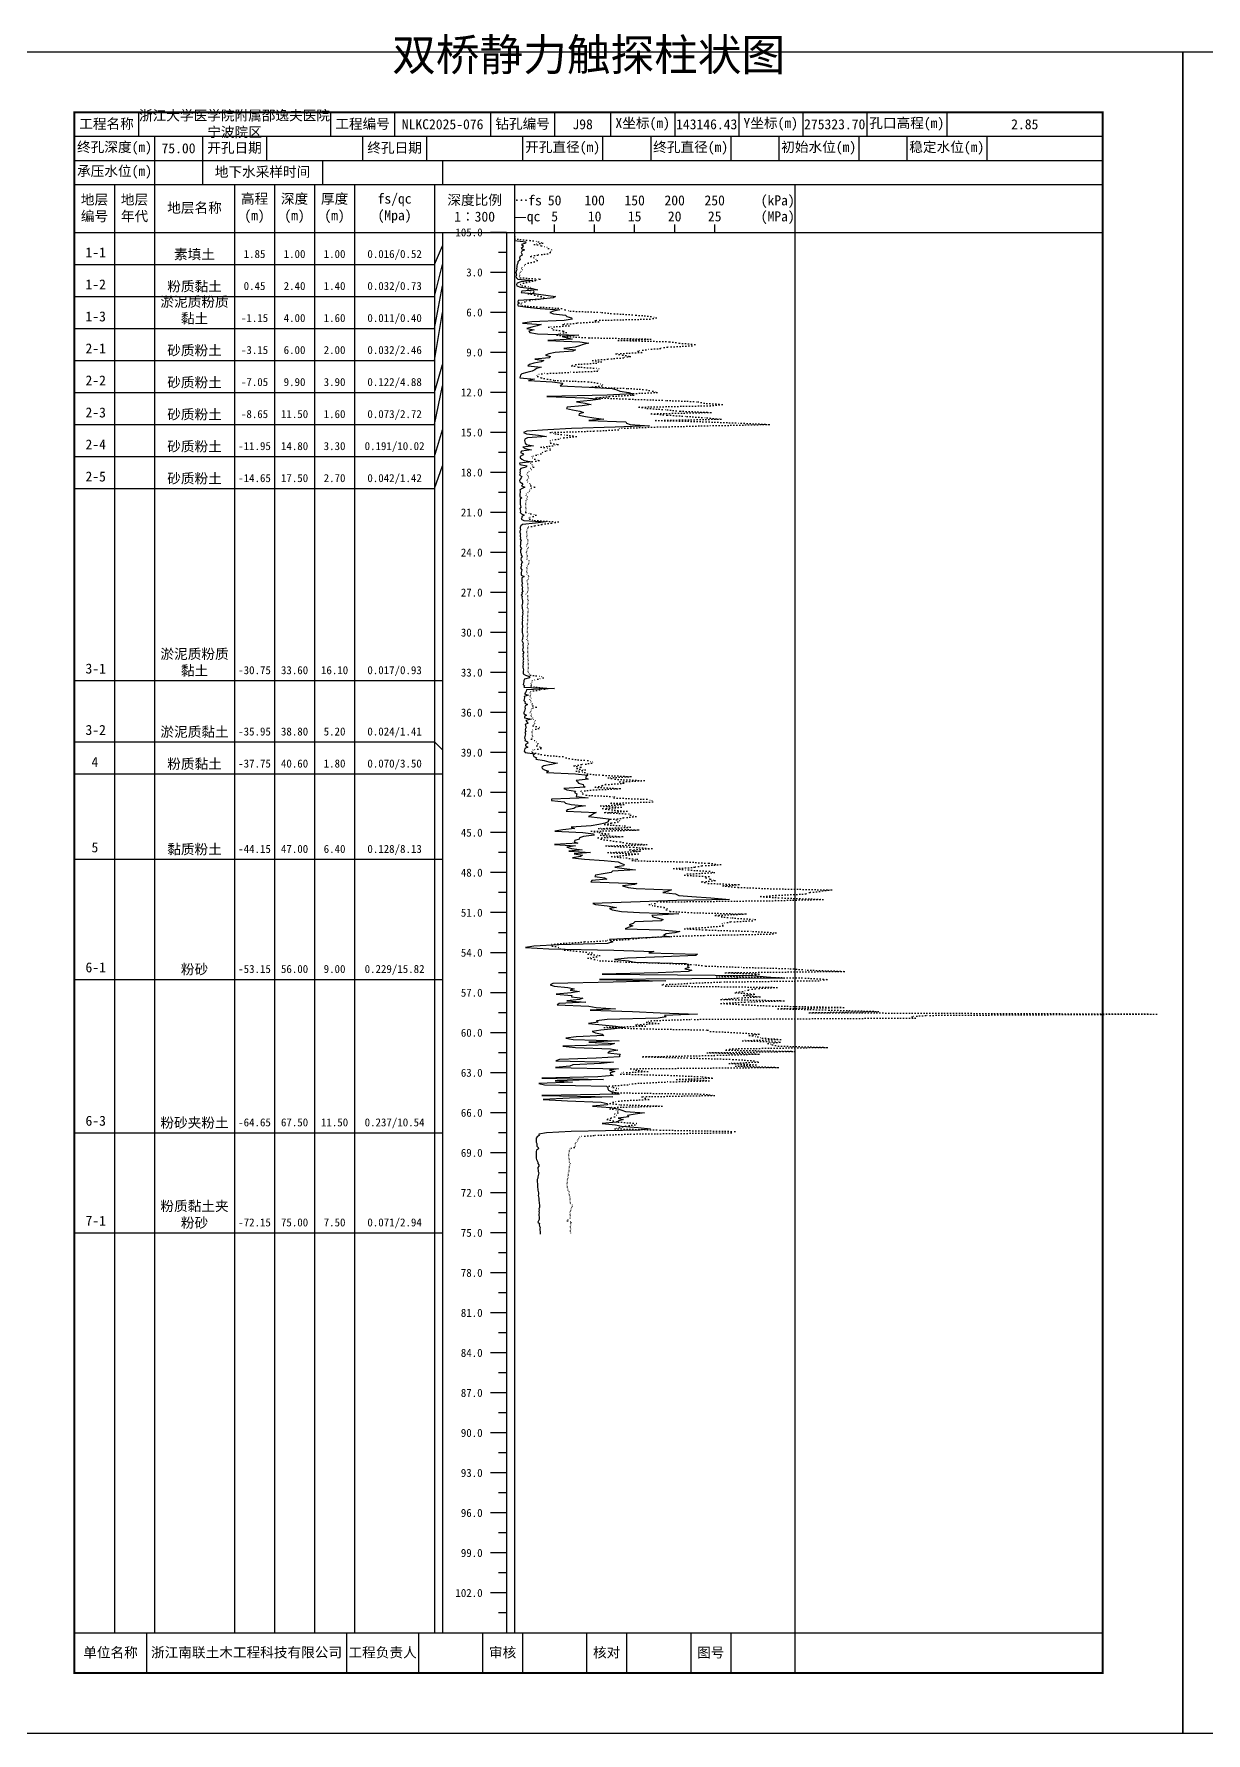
# Model space of a CAD drawing. Extents: x 297 to 65340, y 0 to 425.
# Drawn here: x 29115.9 to 29408.8, y 0 to 424.6 of the extents above; entities that cross this region are included whole.
import ezdxf
from ezdxf.enums import TextEntityAlignment as Align

# ---------------------------------------------------------------- set-up
doc = ezdxf.new("R2010")
doc.units = 0
doc.linetypes.add('DOT', pattern=[6.35, 0, -6.35])
doc.layers.add('FRAME', color=7, linetype='CONTINUOUS')
doc.layers.add('STRATUM', color=7, linetype='CONTINUOUS')
doc.styles.add('ST', font='')
doc.styles.get('ST').set_extended_font_data('SimSun')

msp = doc.modelspace()

# ---------------------------------------------------------------- linework, layer by layer
at = {"layer": 'FRAME', "color": 245, "linetype": 'Continuous'}
for points in [[(29106, 0), (29403, 0), (29403, 420), (29106, 420)], [(29403, 0), (29700, 0), (29700, 420), (29403, 420)]]:
    msp.add_lwpolyline(points, close=True, dxfattribs=at)
at = {"layer": 'FRAME', "linetype": 'Continuous', "const_width": 0.5}
msp.add_lwpolyline([(29126, 15), (29383, 15), (29383, 405), (29126, 405)], close=True, dxfattribs=at)
at = {"layer": 'FRAME', "color": 0, "linetype": 'Continuous'}
for points in [[(29142, 405), (29142, 399)], [(29190, 405), (29190, 399)], [(29206, 405), (29206, 399)], [(29230, 405), (29230, 399)], [(29246, 405), (29246, 399)], [(29260, 405), (29260, 399)], [(29276, 405), (29276, 399)], [(29292, 405), (29292, 399)], [(29308, 405), (29308, 399)], [(29324, 405), (29324, 399)], [(29344, 405), (29344, 399)], [(29383, 405), (29383, 399)], [(29126, 399), (29383, 399)], [(29146, 399), (29146, 393)], [(29158, 399), (29158, 393)], [(29174, 399), (29174, 393)], [(29198, 399), (29198, 393)], [(29214, 399), (29214, 393)], [(29238, 399), (29238, 393)], [(29258, 399), (29258, 393)], [(29270, 399), (29270, 393)], [(29290, 399), (29290, 393)], [(29302, 399), (29302, 393)], [(29322, 399), (29322, 393)], [(29334, 399), (29334, 393)], [(29354, 399), (29354, 393)], [(29383, 399), (29383, 393)], [(29126, 393), (29383, 393)], [(29146, 393), (29146, 387)], [(29158, 393), (29158, 387)], [(29188, 393), (29188, 387)], [(29218, 393), (29218, 387)], [(29126, 387), (29383, 387)], [(29136, 387), (29136, 25)], [(29146, 387), (29146, 25)], [(29166, 387), (29166, 25)], [(29176, 387), (29176, 25)], [(29186, 387), (29186, 25)], [(29196, 387), (29196, 25)], [(29216, 387), (29216, 25)], [(29236, 387), (29236, 25)], [(29306, 387), (29306, 25)], [(29126, 375), (29383, 375)], [(29218, 375), (29218, 25)], [(29234, 375), (29234, 25)], [(29246, 375), (29246, 377)], [(29256, 375), (29256, 377)], [(29266, 375), (29266, 377)], [(29276, 375), (29276, 377)], [(29286, 375), (29286, 377)], [(29126, 25), (29383, 25)], [(29144, 25), (29144, 15)], [(29194, 25), (29194, 15)], [(29212, 25), (29212, 15)], [(29228, 25), (29228, 15)], [(29238, 25), (29238, 15)], [(29254, 25), (29254, 15)], [(29264, 25), (29264, 15)], [(29280, 25), (29280, 15)], [(29290, 25), (29290, 15)], [(29306, 25), (29306, 15)]]:
    msp.add_lwpolyline(points, dxfattribs=at)
at = {"layer": 'STRATUM', "linetype": 'Continuous'}
for points in [[(29234, 375), (29230, 375)], [(29236, 374.33), (29236, 374), (29236, 373.67), (29236, 373.33), (29236, 373), (29238.78, 372.67), (29238.74, 372.33), (29237.7, 372), (29238.16, 371.67), (29238.06, 371.33), (29237.64, 371), (29238.46, 370.67), (29237.84, 370.33), (29237.66, 370), (29237.76, 369.67), (29237.88, 369.33), (29237.26, 369), (29237.24, 368.67), (29237.38, 368.33), (29237.1, 368), (29236.76, 367.67), (29236.76, 367.33), (29236.62, 367), (29236.54, 366.67), (29236.58, 366.33), (29236.48, 366), (29236.54, 365.67), (29236.36, 365.33), (29236.3, 365), (29236.38, 364.67), (29236.46, 364.33), (29236.32, 364), (29236.44, 363.67), (29236.8, 363.33), (29240.54, 363), (29237.54, 362.67), (29236.62, 362.33), (29236.5, 362), (29236.56, 361.67), (29237.5, 361.33), (29240.44, 361), (29241.76, 360.67), (29237.82, 360.33), (29237.6, 360), (29241.38, 359.67), (29243.8, 359.33), (29246.2, 359), (29245.66, 358.67), (29242.54, 358.33), (29236.88, 358), (29236.82, 357.67), (29237.2, 357.33), (29236.68, 357), (29236.88, 356.67), (29239.14, 356.33), (29242.36, 356), (29247.26, 355.67), (29245.68, 355.33), (29244.82, 355), (29245.72, 354.67), (29248.7, 354.33), (29249.08, 354), (29250.24, 353.67), (29250.36, 353.33), (29248.42, 353), (29240.32, 352.67), (29237.98, 352.33), (29242.64, 352), (29241.66, 351.67), (29240.34, 351.33), (29239.08, 351), (29240.9, 350.67), (29239.54, 350.33), (29239.76, 350), (29241.74, 349.67), (29252.02, 349.33), (29247.84, 349), (29249.18, 348.67), (29250.36, 348.33), (29244.26, 348), (29252.3, 347.67), (29254.52, 347.33), (29253.14, 347), (29252.2, 346.67), (29251.12, 346.33), (29248.26, 346), (29251.18, 345.67), (29250.54, 345.33), (29246.12, 345), (29244.52, 344.67), (29243.74, 344.33), (29244.98, 344), (29244.6, 343.67), (29241.06, 343.33), (29243.28, 343), (29242.62, 342.67), (29240.8, 342.33), (29239.7, 342), (29239.28, 341.67), (29242.64, 341.33), (29241.46, 341), (29241.08, 340.67), (29240.4, 340.33), (29239.02, 340), (29237.76, 339.67), (29237.5, 339.33), (29237.42, 339), (29237.28, 338.67), (29240.96, 338.33), (29239.5, 338), (29245.38, 337.67), (29247.94, 337.33), (29247.9, 337), (29247.4, 336.67), (29254.64, 336.33), (29260.34, 336), (29261.58, 335.67), (29262.28, 335.33), (29264.58, 335), (29265.42, 334.67), (29259.12, 334.33), (29244.08, 334), (29253.44, 333.67), (29257.44, 333.33), (29254.94, 333), (29251.48, 332.67), (29253.6, 332.33), (29255.14, 332), (29252.86, 331.67), (29249.16, 331.33), (29248.98, 331), (29250.44, 330.67), (29252.3, 330.33), (29253.2, 330), (29252.1, 329.67), (29252.04, 329.33), (29253.7, 329), (29255.82, 328.67), (29258.26, 328.33), (29254.56, 328), (29263.76, 327.67), (29263.96, 327.33), (29264.84, 327), (29269.72, 326.67), (29261.12, 326.33), (29250.2, 326), (29244.26, 325.67), (29239.06, 325.33), (29238.22, 325), (29238.98, 324.67), (29241.96, 324.33), (29243.98, 324), (29239.24, 323.67), (29238.58, 323.33), (29238.5, 323), (29238.56, 322.67), (29238.6, 322.33), (29238.86, 322), (29240.74, 321.67), (29238.02, 321.33), (29238.6, 321), (29240.24, 320.67), (29237.72, 320.33), (29237.46, 320), (29238.24, 319.67), (29237.94, 319.33), (29237.4, 319), (29237.4, 318.67), (29237.84, 318.33), (29238.36, 318), (29240.32, 317.67), (29237.24, 317.33), (29237.3, 317), (29239.08, 316.67), (29238.92, 316.33), (29237.52, 316), (29237.28, 315.67), (29237.38, 315.33), (29237.32, 315), (29237.42, 314.67), (29237.22, 314.33), (29237.82, 314), (29237.62, 313.67), (29237.38, 313.33), (29237.24, 313), (29237.3, 312.67), (29237.8, 312.33), (29238.04, 312), (29237.7, 311.67), (29238.52, 311.33), (29237.86, 311), (29237.26, 310.67), (29237.38, 310.33), (29237.38, 310), (29237.26, 309.67), (29237.26, 309.33), (29237.3, 309), (29237.82, 308.67), (29237.36, 308.33), (29237.36, 308), (29237.36, 307.67), (29237.36, 307.33), (29237.4, 307), (29237.46, 306.67), (29237.52, 306.33), (29237.32, 306), (29237.38, 305.67), (29237.5, 305.33), (29237.38, 305), (29237.7, 304.67), (29238.36, 304.33), (29237.76, 304), (29237.78, 303.67), (29237.62, 303.33), (29238.28, 303), (29243.84, 302.67), (29241.18, 302.33), (29237.94, 302), (29237.56, 301.67), (29237.36, 301.33), (29237.38, 301), (29237.44, 300.67), (29237.3, 300.33), (29237.34, 300), (29237.5, 299.67), (29237.42, 299.33), (29237.38, 299), (29237.48, 298.67), (29237.42, 298.33), (29237.64, 298), (29237.5, 297.67), (29237.5, 297.33), (29237.48, 297), (29237.4, 296.67), (29237.44, 296.33), (29237.74, 296), (29237.46, 295.67), (29237.48, 295.33), (29237.44, 295), (29237.62, 294.67), (29237.6, 294.33), (29237.86, 294), (29237.62, 293.67), (29237.56, 293.33), (29237.6, 293), (29238, 292.67), (29237.72, 292.33), (29237.6, 292), (29237.72, 291.67), (29237.52, 291.33), (29237.56, 291), (29237.76, 290.67), (29237.72, 290.33), (29237.66, 290), (29237.64, 289.67), (29237.66, 289.33), (29238.38, 289), (29237.84, 288.67), (29237.78, 288.33), (29237.76, 288), (29237.78, 287.67), (29237.96, 287.33), (29237.82, 287), (29237.8, 286.67), (29237.94, 286.33), (29237.92, 286), (29237.9, 285.67), (29238.04, 285.33), (29237.84, 285), (29237.86, 284.67), (29237.66, 284.33), (29237.9, 284), (29237.8, 283.67), (29237.92, 283.33), (29237.94, 283), (29237.96, 282.67), (29237.94, 282.33), (29237.88, 282), (29237.82, 281.67), (29237.9, 281.33), (29237.86, 281), (29237.98, 280.67), (29238.02, 280.33), (29237.98, 280), (29238.04, 279.67), (29237.98, 279.33), (29237.92, 279), (29237.94, 278.67), (29237.92, 278.33), (29237.98, 278), (29237.88, 277.67), (29237.92, 277.33), (29237.86, 277), (29237.98, 276.67), (29237.96, 276.33), (29237.88, 276), (29237.9, 275.67), (29237.88, 275.33), (29237.9, 275), (29238, 274.67), (29238.08, 274.33), (29238.04, 274), (29237.98, 273.67), (29238, 273.33), (29237.78, 273), (29237.98, 272.67), (29238.12, 272.33), (29238.02, 272), (29238.06, 271.67), (29238.12, 271.33), (29238.04, 271), (29237.98, 270.67), (29238.02, 270.33), (29238.26, 270), (29238.04, 269.67), (29238.14, 269.33), (29238.08, 269), (29238.12, 268.67), (29238.18, 268.33), (29238.08, 268), (29238.18, 267.67), (29238.06, 267.33), (29238.12, 267), (29238.02, 266.67), (29238.08, 266.33), (29238.12, 266), (29238.18, 265.67), (29238.16, 265.33), (29238.16, 265), (29238.14, 264.67), (29238.68, 264.33), (29239.68, 264), (29239.74, 263.67), (29238.44, 263.33), (29238.26, 263), (29238.26, 262.67), (29238.24, 262.33), (29238.16, 262), (29238.46, 261.67), (29238.28, 261.33), (29245.98, 261), (29238.98, 260.67), (29238.86, 260.33), (29238.68, 260), (29238.44, 259.67), (29239.36, 259.33), (29238.36, 259), (29238.5, 258.67), (29238.36, 258.33), (29238.32, 258), (29238.66, 257.67), (29238.58, 257.33), (29239.18, 257), (29238.6, 256.67), (29238.56, 256.33), (29238.62, 256), (29238.52, 255.67), (29238.44, 255.33), (29238.3, 255), (29238.28, 254.67), (29238.94, 254.33), (29238.5, 254), (29238.5, 253.67), (29240.2, 253.33), (29238.8, 253), (29239.06, 252.67), (29239.4, 252.33), (29238.6, 252), (29238.68, 251.67), (29238.88, 251.33), (29238.7, 251), (29238.64, 250.67), (29238.76, 250.33), (29238.58, 250), (29238.68, 249.67), (29238.62, 249.33), (29238.52, 249), (29238.48, 248.67), (29238.66, 248.33), (29238.54, 248), (29239.24, 247.67), (29239.28, 247.33), (29238.74, 247), (29238.7, 246.67), (29239.28, 246.33), (29238.58, 246), (29238.5, 245.67), (29238.38, 245.33), (29238.64, 245), (29241.04, 244.67), (29240.6, 244.33), (29240.78, 244), (29241.46, 243.67), (29241.3, 243.33), (29243.38, 243), (29244.56, 242.67), (29246.7, 242.33), (29245.18, 242), (29243.32, 241.67), (29242.82, 241.33), (29242.88, 241), (29243.5, 240.67), (29244.44, 240.33), (29243.96, 240), (29251.2, 239.67), (29254.28, 239.33), (29253.86, 239), (29253.7, 238.67), (29254.36, 238.33), (29251.38, 238), (29251.72, 237.67), (29251.96, 237.33), (29253.12, 237), (29253.18, 236.67), (29253.62, 236.33), (29248.28, 236), (29249.06, 235.67), (29251.18, 235.33), (29251, 235), (29251.52, 234.67), (29251.46, 234.33), (29251.36, 234), (29254.34, 233.67), (29245.2, 233.33), (29245.18, 233), (29248.38, 232.67), (29248.68, 232.33), (29250.16, 232), (29253.72, 231.67), (29251.3, 231.33), (29250.76, 231), (29249.14, 230.67), (29248.84, 230.33), (29256.36, 230), (29255.7, 229.67), (29255.2, 229.33), (29254.5, 229), (29257.38, 228.67), (29260.1, 228.33), (29259.36, 228), (29259.38, 227.67), (29258.64, 227.33), (29257.08, 227), (29255.1, 226.67), (29250.12, 226.33), (29250.98, 226), (29248.04, 225.67), (29246.02, 225.33), (29253.04, 225), (29255.68, 224.67), (29255.84, 224.33), (29253.2, 224), (29252.24, 223.67), (29252.14, 223.33), (29251.02, 223), (29250.86, 222.67), (29251.78, 222.33), (29245.96, 222), (29251.24, 221.67), (29249.08, 221.33), (29250.22, 221), (29252.86, 220.67), (29249.56, 220.33), (29254.96, 220), (29250.84, 219.67), (29252.96, 219.33), (29252.46, 219), (29250.46, 218.67), (29253.46, 218.33), (29258.38, 218), (29261.88, 217.67), (29262.56, 217.33), (29263.4, 217), (29263.18, 216.67), (29261.08, 216.33), (29263.36, 216), (29266.18, 215.67), (29260.42, 215.33), (29260.1, 215), (29258.12, 214.67), (29256.2, 214.33), (29256.08, 214), (29258.48, 213.67), (29259.06, 213.33), (29255.26, 213), (29255.06, 212.67), (29266.56, 212.33), (29265.96, 212), (29263, 211.67), (29264.4, 211.33), (29266.34, 211), (29275.18, 210.67), (29274.1, 210.33), (29273.04, 210), (29276.18, 209.67), (29277.06, 209.33), (29280.28, 209), (29285.06, 208.67), (29289.66, 208.33), (29276.52, 208), (29267.34, 207.67), (29255.56, 207.33), (29256.22, 207), (29259.16, 206.67), (29261.5, 206.33), (29259.68, 206), (29260.4, 205.67), (29262.7, 205.33), (29267.2, 205), (29277, 204.67), (29270.3, 204.33), (29270.54, 204), (29271.6, 203.67), (29273.1, 203.33), (29272.64, 203), (29266.04, 202.67), (29265.62, 202.33), (29264.66, 202), (29265.56, 201.67), (29264.34, 201.33), (29263.64, 201), (29272.6, 200.67), (29277.26, 200.33), (29276.06, 200), (29273.84, 199.67), (29273.24, 199.33), (29274.8, 199), (29268.7, 198.67), (29259.72, 198.33), (29259.92, 198), (29260.56, 197.67), (29259.22, 197.33), (29247.06, 197), (29240.82, 196.67), (29238.74, 196.33), (29244.56, 196), (29260.82, 195.67), (29270.78, 195.33), (29269.52, 195), (29281.74, 194.67), (29281.26, 194.33), (29273.2, 194), (29264.18, 193.67), (29260.94, 193.33), (29264.58, 193), (29265.88, 192.67), (29278.76, 192.33), (29279.64, 192), (29279.22, 191.67), (29279.66, 191.33), (29278.56, 191), (29280.3, 190.67), (29279.36, 190.33), (29271.9, 190), (29257.88, 189.67), (29295.52, 189.33), (29298.94, 189), (29303.36, 188.67), (29257.24, 188.33), (29273.82, 188), (29260.64, 187.67), (29245.52, 187.33), (29244.88, 187), (29245.88, 186.67), (29249.26, 186.33), (29250.84, 186), (29249.84, 185.67), (29252.24, 185.33), (29250.16, 185), (29246.42, 184.67), (29250.3, 184.33), (29250.2, 184), (29253.02, 183.67), (29252.24, 183.33), (29249.08, 183), (29253.8, 182.67), (29247.12, 182.33), (29246.6, 182), (29254.58, 181.67), (29256.38, 181.33), (29261.18, 181), (29254.84, 180.67), (29265.42, 180.33), (29272.36, 180), (29281.74, 179.67), (29273.48, 179.33), (29273.9, 179), (29271.9, 178.67), (29259.12, 178.33), (29256.46, 178), (29256.84, 177.67), (29254.5, 177.33), (29257.9, 177), (29261.32, 176.67), (29263.42, 176.33), (29260.92, 176), (29257.54, 175.67), (29255.42, 175.33), (29256.24, 175), (29257.9, 174.67), (29258.28, 174.33), (29251.36, 174), (29248.8, 173.67), (29250.66, 173.33), (29262.1, 173), (29254.56, 172.67), (29260.96, 172.33), (29259.88, 172), (29248.04, 171.67), (29251.18, 171.33), (29259.94, 171), (29261.78, 170.67), (29259.78, 170.33), (29259.28, 170), (29262.4, 169.67), (29262.18, 169.33), (29262.18, 169), (29256.36, 168.67), (29247.24, 168.33), (29246.32, 168), (29260.68, 167.67), (29257.6, 167.33), (29250.54, 167), (29249.76, 166.67), (29246.22, 166.33), (29261.94, 166), (29259.68, 165.67), (29261.02, 165.33), (29259.9, 165), (29259.98, 164.67), (29260.64, 164.33), (29256.82, 164), (29242.84, 163.67), (29258.2, 163.33), (29246.14, 163), (29250.46, 162.67), (29242.04, 162.33), (29243.5, 162), (29258.96, 161.67), (29259.28, 161.33), (29259.26, 161), (29259.46, 160.67), (29260.14, 160.33), (29261.56, 160), (29262.12, 159.67), (29242.8, 159.33), (29260.58, 159), (29249.72, 158.67), (29243.16, 158.33), (29249.2, 158), (29257.62, 157.67), (29259.16, 157.33), (29259.22, 157), (29255.5, 156.67), (29260, 156.33), (29261.82, 156), (29262.78, 155.67), (29263.68, 155.33), (29268.48, 155), (29266.12, 154.67), (29264.2, 154.33), (29264.58, 154), (29261.86, 153.67), (29263.12, 153.33), (29262.04, 153), (29261.42, 152.67), (29257.86, 152.33), (29261.24, 152), (29262.72, 151.67), (29266.88, 151.33), (29269.96, 151), (29267.3, 150.67), (29250.1, 150.33), (29243.94, 150), (29242.02, 149.67), (29242.16, 149.33), (29241.66, 149), (29241.42, 148.67), (29241.38, 148.33), (29241.42, 148), (29241.42, 147.67), (29241.54, 147.33), (29241.56, 147), (29241.58, 146.67), (29241.86, 146.33), (29241.98, 146), (29241.44, 145.67), (29241.38, 145.33), (29241.4, 145), (29241.38, 144.67), (29241.42, 144.33), (29241.4, 144), (29241.42, 143.67), (29241.46, 143.33), (29241.6, 143), (29241.76, 142.67), (29241.76, 142.33), (29242.08, 142), (29242.04, 141.67), (29241.84, 141.33), (29241.82, 141), (29241.88, 140.67), (29241.88, 140.33), (29242.04, 140), (29241.96, 139.67), (29241.9, 139.33), (29241.84, 139), (29241.78, 138.67), (29241.66, 138.33), (29241.66, 138), (29241.66, 137.67), (29241.68, 137.33), (29241.68, 137), (29241.68, 136.67), (29241.74, 136.33), (29241.8, 136), (29241.78, 135.67), (29241.9, 135.33), (29241.98, 135), (29241.96, 134.67), (29241.92, 134.33), (29241.98, 134), (29242.02, 133.67), (29242.06, 133.33), (29242.08, 133), (29242.1, 132.67), (29242.12, 132.33), (29242.18, 132), (29242.22, 131.67), (29242.22, 131.33), (29242.08, 131), (29242.1, 130.67), (29242.04, 130.33), (29242.1, 130), (29242.08, 129.67), (29242.04, 129.33), (29242.1, 129), (29242.1, 128.67), (29242.12, 128.33), (29241.98, 128), (29241.82, 127.67), (29242.22, 127.33), (29242.14, 127), (29242.18, 126.67), (29242.36, 126.33), (29242.28, 126), (29242.34, 125.67), (29242.4, 125.33), (29242.38, 125), (29242.38, 124.67)], [(29216, 367), (29218, 371.67)], [(29234, 370), (29232, 370)], [(29126, 367), (29136, 367)], [(29136, 367), (29146, 367)], [(29146, 367), (29166, 367)], [(29166, 367), (29176, 367)], [(29176, 367), (29186, 367)], [(29186, 367), (29196, 367)], [(29196, 367), (29216, 367)], [(29216, 359), (29218, 367)], [(29216, 351), (29218, 361.67)], [(29234, 365), (29230, 365)], [(29126, 359), (29136, 359)], [(29136, 359), (29146, 359)], [(29146, 359), (29166, 359)], [(29166, 359), (29176, 359)], [(29176, 359), (29186, 359)], [(29186, 359), (29196, 359)], [(29196, 359), (29216, 359)], [(29234, 360), (29232, 360)], [(29216, 343), (29218, 355)], [(29234, 355), (29230, 355)], [(29126, 351), (29136, 351)], [(29136, 351), (29146, 351)], [(29146, 351), (29166, 351)], [(29166, 351), (29176, 351)], [(29176, 351), (29186, 351)], [(29186, 351), (29196, 351)], [(29196, 351), (29216, 351)], [(29234, 350), (29232, 350)], [(29234, 345), (29230, 345)], [(29126, 343), (29136, 343)], [(29136, 343), (29146, 343)], [(29146, 343), (29166, 343)], [(29166, 343), (29176, 343)], [(29176, 343), (29186, 343)], [(29186, 343), (29196, 343)], [(29196, 343), (29216, 343)], [(29216, 335), (29218, 342)], [(29234, 340), (29232, 340)], [(29216, 327), (29218, 336.67)], [(29126, 335), (29136, 335)], [(29136, 335), (29146, 335)], [(29146, 335), (29166, 335)], [(29166, 335), (29176, 335)], [(29176, 335), (29186, 335)], [(29186, 335), (29196, 335)], [(29196, 335), (29216, 335)], [(29234, 335), (29230, 335)], [(29126, 327), (29136, 327)], [(29136, 327), (29146, 327)], [(29146, 327), (29166, 327)], [(29166, 327), (29176, 327)], [(29176, 327), (29186, 327)], [(29186, 327), (29196, 327)], [(29196, 327), (29216, 327)], [(29234, 330), (29232, 330)], [(29216, 319), (29218, 325.67)], [(29234, 325), (29230, 325)], [(29126, 319), (29136, 319)], [(29136, 319), (29146, 319)], [(29146, 319), (29166, 319)], [(29166, 319), (29176, 319)], [(29176, 319), (29186, 319)], [(29186, 319), (29196, 319)], [(29196, 319), (29216, 319)], [(29234, 320), (29232, 320)], [(29216, 311), (29218, 316.67)], [(29234, 315), (29230, 315)], [(29126, 311), (29136, 311)], [(29136, 311), (29146, 311)], [(29146, 311), (29166, 311)], [(29166, 311), (29176, 311)], [(29176, 311), (29186, 311)], [(29186, 311), (29196, 311)], [(29196, 311), (29216, 311)], [(29234, 310), (29232, 310)], [(29234, 305), (29230, 305)], [(29234, 300), (29232, 300)], [(29234, 295), (29230, 295)], [(29234, 290), (29232, 290)], [(29234, 285), (29230, 285)], [(29234, 280), (29232, 280)], [(29234, 275), (29230, 275)], [(29234, 270), (29232, 270)], [(29234, 265), (29230, 265)], [(29126, 263), (29136, 263)], [(29136, 263), (29146, 263)], [(29146, 263), (29166, 263)], [(29166, 263), (29176, 263)], [(29176, 263), (29186, 263)], [(29186, 263), (29196, 263)], [(29196, 263), (29216, 263)], [(29216, 263), (29218, 263)], [(29234, 260), (29232, 260)], [(29234, 255), (29230, 255)], [(29126, 247.67), (29136, 247.67)], [(29136, 247.67), (29146, 247.67)], [(29146, 247.67), (29166, 247.67)], [(29166, 247.67), (29176, 247.67)], [(29176, 247.67), (29186, 247.67)], [(29186, 247.67), (29196, 247.67)], [(29196, 247.67), (29216, 247.67)], [(29216, 247.67), (29218, 245.67)], [(29234, 250), (29232, 250)], [(29234, 245), (29230, 245)], [(29126, 239.67), (29136, 239.67)], [(29136, 239.67), (29146, 239.67)], [(29146, 239.67), (29166, 239.67)], [(29166, 239.67), (29176, 239.67)], [(29176, 239.67), (29186, 239.67)], [(29186, 239.67), (29196, 239.67)], [(29196, 239.67), (29216, 239.67)], [(29216, 239.67), (29218, 239.67)], [(29234, 240), (29232, 240)], [(29234, 235), (29230, 235)], [(29234, 230), (29232, 230)], [(29234, 225), (29230, 225)], [(29126, 218.33), (29136, 218.33)], [(29136, 218.33), (29146, 218.33)], [(29146, 218.33), (29166, 218.33)], [(29166, 218.33), (29176, 218.33)], [(29176, 218.33), (29186, 218.33)], [(29186, 218.33), (29196, 218.33)], [(29196, 218.33), (29216, 218.33)], [(29216, 218.33), (29218, 218.33)], [(29234, 220), (29232, 220)], [(29234, 215), (29230, 215)], [(29234, 210), (29232, 210)], [(29234, 205), (29230, 205)], [(29234, 200), (29232, 200)], [(29234, 195), (29230, 195)], [(29126, 188.33), (29136, 188.33)], [(29136, 188.33), (29146, 188.33)], [(29146, 188.33), (29166, 188.33)], [(29166, 188.33), (29176, 188.33)], [(29176, 188.33), (29186, 188.33)], [(29186, 188.33), (29196, 188.33)], [(29196, 188.33), (29216, 188.33)], [(29216, 188.33), (29218, 188.33)], [(29234, 190), (29232, 190)], [(29234, 185), (29230, 185)], [(29234, 180), (29232, 180)], [(29234, 175), (29230, 175)], [(29234, 170), (29232, 170)], [(29234, 165), (29230, 165)], [(29234, 160), (29232, 160)], [(29234, 155), (29230, 155)], [(29126, 150), (29136, 150)], [(29136, 150), (29146, 150)], [(29146, 150), (29166, 150)], [(29166, 150), (29176, 150)], [(29176, 150), (29186, 150)], [(29186, 150), (29196, 150)], [(29196, 150), (29216, 150)], [(29216, 150), (29218, 150)], [(29234, 150), (29232, 150)], [(29234, 145), (29230, 145)], [(29234, 140), (29232, 140)], [(29234, 135), (29230, 135)], [(29234, 130), (29232, 130)], [(29126, 125), (29136, 125)], [(29136, 125), (29146, 125)], [(29146, 125), (29166, 125)], [(29166, 125), (29176, 125)], [(29176, 125), (29186, 125)], [(29186, 125), (29196, 125)], [(29196, 125), (29216, 125)], [(29216, 125), (29218, 125)], [(29234, 125), (29230, 125)], [(29234, 120), (29232, 120)], [(29234, 115), (29230, 115)], [(29234, 110), (29232, 110)], [(29234, 105), (29230, 105)], [(29234, 100), (29232, 100)], [(29234, 95), (29230, 95)], [(29234, 90), (29232, 90)], [(29234, 85), (29230, 85)], [(29234, 80), (29232, 80)], [(29234, 75), (29230, 75)], [(29234, 70), (29232, 70)], [(29234, 65), (29230, 65)], [(29234, 60), (29232, 60)], [(29234, 55), (29230, 55)], [(29234, 50), (29232, 50)], [(29234, 45), (29230, 45)], [(29234, 40), (29232, 40)], [(29234, 35), (29230, 35)], [(29234, 30), (29232, 30)]]:
    msp.add_lwpolyline(points, dxfattribs=at)
at = {"layer": 'STRATUM', "linetype": 'DOT', "ltscale": 0.1}
msp.add_lwpolyline([(29236, 374.33), (29236.02, 374), (29236.02, 373.67), (29236.04, 373.33), (29239.9, 373), (29241.94, 372.67), (29243, 372.33), (29241, 372), (29242.72, 371.67), (29244.08, 371.33), (29244.5, 371), (29245.26, 370.67), (29245.04, 370.33), (29244.9, 370), (29244.22, 369.67), (29241.72, 369.33), (29240.04, 369), (29240.76, 368.67), (29241.28, 368.33), (29241.64, 368), (29240.86, 367.67), (29239.36, 367.33), (29238.66, 367), (29238.44, 366.67), (29237.82, 366.33), (29237.62, 366), (29238.08, 365.67), (29237.62, 365.33), (29237.38, 365), (29237.26, 364.67), (29237.2, 364.33), (29237.14, 364), (29237.46, 363.67), (29242.28, 363.33), (29241.16, 363), (29239.72, 362.67), (29238.2, 362.33), (29237.42, 362), (29237.92, 361.67), (29240, 361.33), (29240.18, 361), (29239.28, 360.67), (29240.8, 360.33), (29240.7, 360), (29239.44, 359.67), (29241.04, 359.33), (29242.6, 359), (29243.32, 358.67), (29241.94, 358.33), (29239.8, 358), (29238.58, 357.67), (29237.64, 357.33), (29237.58, 357), (29237.86, 356.67), (29242.52, 356.33), (29247.74, 356), (29248.64, 355.67), (29250, 355.33), (29257.88, 355), (29260.96, 354.67), (29266.38, 354.33), (29270.06, 354), (29271.34, 353.67), (29269.78, 353.33), (29256.2, 353), (29256.98, 352.67), (29251.44, 352.33), (29248.14, 352), (29249.52, 351.67), (29244.58, 351.33), (29245.36, 351), (29245.72, 350.67), (29248.24, 350.33), (29248.92, 350), (29247.1, 349.67), (29246.64, 349.33), (29248.48, 349), (29254.68, 348.67), (29269.98, 348.33), (29262, 348), (29274.8, 347.67), (29277.24, 347.33), (29281.06, 347), (29280.28, 346.67), (29274.1, 346.33), (29272.4, 346), (29268.76, 345.67), (29266.9, 345.33), (29267.68, 345), (29261.4, 344.67), (29263.04, 344.33), (29264.9, 344), (29263.1, 343.67), (29259.18, 343.33), (29255.54, 343), (29257.64, 342.67), (29256.42, 342.33), (29251.26, 342), (29250.26, 341.67), (29252.02, 341.33), (29257.14, 341), (29256.8, 340.67), (29256.66, 340.33), (29249.38, 340), (29242.84, 339.67), (29241.54, 339.33), (29241.8, 339), (29242.68, 338.67), (29244.22, 338.33), (29246.1, 338), (29254.5, 337.67), (29256.68, 337.33), (29258.04, 337), (29257.76, 336.67), (29255.1, 336.33), (29264.4, 336), (29268.94, 335.67), (29270.5, 335.33), (29271.58, 335), (29264.72, 334.67), (29265.74, 334.33), (29259.66, 334), (29256.42, 333.67), (29264.78, 333.33), (29274.1, 333), (29281.88, 332.67), (29283.34, 332.33), (29287.84, 332), (29284.86, 331.67), (29267.12, 331.33), (29269.22, 331), (29274.2, 330.67), (29277.42, 330.33), (29285.02, 330), (29270.22, 329.67), (29274.24, 329.33), (29279.1, 329), (29284.16, 328.67), (29287.5, 328.33), (29271.32, 328), (29283.86, 327.67), (29292.64, 327.33), (29299.62, 327), (29284.2, 326.67), (29270.18, 326.33), (29262.22, 326), (29261.84, 325.67), (29255.72, 325.33), (29244.98, 325), (29246.18, 324.67), (29249.1, 324.33), (29251.36, 324), (29248.26, 323.67), (29246.98, 323.33), (29244.92, 323), (29244.88, 322.67), (29245.04, 322.33), (29246.82, 322), (29245.48, 321.67), (29242.66, 321.33), (29244.76, 321), (29244.86, 320.67), (29243.74, 320.33), (29242.96, 320), (29242.58, 319.67), (29241.4, 319.33), (29240.28, 319), (29240.46, 318.67), (29241.08, 318.33), (29242.02, 318), (29240.48, 317.67), (29239.98, 317.33), (29240.32, 317), (29240.48, 316.67), (29240.7, 316.33), (29240, 316), (29240.24, 315.67), (29239.62, 315.33), (29239.24, 315), (29239.06, 314.67), (29239.18, 314.33), (29239.4, 314), (29239.52, 313.67), (29239.2, 313.33), (29239.02, 313), (29239.24, 312.67), (29239.68, 312.33), (29239.92, 312), (29240.08, 311.67), (29241, 311.33), (29240.1, 311), (29239.7, 310.67), (29239.72, 310.33), (29239.36, 310), (29238.96, 309.67), (29238.76, 309.33), (29239.2, 309), (29239.08, 308.67), (29239.14, 308.33), (29238.82, 308), (29238.82, 307.67), (29238.76, 307.33), (29238.68, 307), (29238.74, 306.67), (29238.7, 306.33), (29238.76, 306), (29238.84, 305.67), (29238.68, 305.33), (29238.84, 305), (29240.08, 304.67), (29241.34, 304.33), (29240.6, 304), (29239.52, 303.67), (29239.76, 303.33), (29241.08, 303), (29246.86, 302.67), (29245.12, 302.33), (29242.68, 302), (29240.96, 301.67), (29239.32, 301.33), (29239.24, 301), (29239.06, 300.67), (29239, 300.33), (29239, 300), (29239.04, 299.67), (29239.12, 299.33), (29239, 299), (29238.94, 298.67), (29239.18, 298.33), (29239.38, 298), (29239.24, 297.67), (29239.24, 297.33), (29239.08, 297), (29238.98, 296.67), (29239.48, 296.33), (29239.24, 296), (29239.04, 295.67), (29238.96, 295.33), (29238.9, 295), (29238.94, 294.67), (29239.14, 294.33), (29239.12, 294), (29239.08, 293.67), (29239.04, 293.33), (29239.52, 293), (29239.52, 292.67), (29239.5, 292.33), (29239.42, 292), (29239.24, 291.67), (29238.94, 291.33), (29239.02, 291), (29239.02, 290.67), (29239, 290.33), (29239.06, 290), (29239.08, 289.67), (29239.38, 289.33), (29239.48, 289), (29239.44, 288.67), (29239.34, 288.33), (29239.08, 288), (29239.14, 287.67), (29239.2, 287.33), (29239.2, 287), (29239.22, 286.67), (29239.28, 286.33), (29239.32, 286), (29239.42, 285.67), (29239.26, 285.33), (29239.24, 285), (29238.84, 284.67), (29239.2, 284.33), (29239.2, 284), (29239.22, 283.67), (29239.2, 283.33), (29239.4, 283), (29239.34, 282.67), (29239.3, 282.33), (29239.2, 282), (29239.2, 281.67), (29239.1, 281.33), (29239.28, 281), (29239.42, 280.67), (29239.32, 280.33), (29239.3, 280), (29239.24, 279.67), (29239.22, 279.33), (29239.22, 279), (29239.22, 278.67), (29239.2, 278.33), (29239.24, 278), (29239.22, 277.67), (29239.1, 277.33), (29239.16, 277), (29239.14, 276.67), (29239.18, 276.33), (29239.18, 276), (29239.14, 275.67), (29239.14, 275.33), (29239.14, 275), (29239.26, 274.67), (29239.26, 274.33), (29239.14, 274), (29239.18, 273.67), (29238.94, 273.33), (29239.24, 273), (29239.26, 272.67), (29239.4, 272.33), (29239.48, 272), (29239.26, 271.67), (29239.24, 271.33), (29239.22, 271), (29239.24, 270.67), (29239.24, 270.33), (29239.18, 270), (29239.28, 269.67), (29239.24, 269.33), (29239.24, 269), (29239.3, 268.67), (29239.32, 268.33), (29239.42, 268), (29239.3, 267.67), (29239.38, 267.33), (29239.36, 267), (29239.42, 266.67), (29239.42, 266.33), (29239.38, 266), (29239.28, 265.67), (29239.28, 265.33), (29239.38, 265), (29239.62, 264.67), (29239.96, 264.33), (29242.74, 264), (29243.12, 263.67), (29241.78, 263.33), (29240.4, 263), (29240.32, 262.67), (29240.06, 262.33), (29240.18, 262), (29240.1, 261.67), (29241.46, 261.33), (29244.2, 261), (29242.18, 260.67), (29240, 260.33), (29239.8, 260), (29239.96, 259.67), (29239.9, 259.33), (29239.8, 259), (29240.1, 258.67), (29239.68, 258.33), (29240, 258), (29240.08, 257.67), (29240.36, 257.33), (29240.32, 257), (29240.52, 256.67), (29241.38, 256.33), (29240.32, 256), (29240.14, 255.67), (29239.98, 255.33), (29239.84, 255), (29240.2, 254.67), (29240.04, 254.33), (29240.14, 254), (29240.48, 253.67), (29240.6, 253.33), (29241.24, 253), (29240.9, 252.67), (29241, 252.33), (29240.86, 252), (29240.66, 251.67), (29242.22, 251.33), (29242, 251), (29240.52, 250.67), (29240.3, 250.33), (29240.26, 250), (29240.38, 249.67), (29240.38, 249.33), (29240.46, 249), (29240.34, 248.67), (29240.24, 248.33), (29240.96, 248), (29241.4, 247.67), (29241.82, 247.33), (29241.8, 247), (29241.56, 246.67), (29242.56, 246.33), (29242.52, 246), (29240.66, 245.67), (29240.32, 245.33), (29240.46, 245), (29241.94, 244.67), (29243.56, 244.33), (29248.04, 244), (29248.88, 243.67), (29250.44, 243.33), (29254.26, 243), (29255.52, 242.67), (29255.22, 242.33), (29252.64, 242), (29250.84, 241.67), (29252.52, 241.33), (29251.6, 241), (29253.6, 240.67), (29251.44, 240.33), (29253.54, 240), (29254.22, 239.67), (29258.14, 239.33), (29265.08, 239), (29259.5, 238.67), (29261.12, 238.33), (29268.36, 238), (29262.26, 237.67), (29263.24, 237.33), (29258.7, 237), (29257.76, 236.67), (29256.18, 236.33), (29262.34, 236), (29255.7, 235.67), (29252.44, 235.33), (29252.84, 235), (29253.06, 234.67), (29253.94, 234.33), (29261.02, 234), (29260.9, 233.67), (29269.08, 233.33), (29270.26, 233), (29270.46, 232.67), (29260.12, 232.33), (29263.24, 232), (29257.54, 231.67), (29262.62, 231.33), (29258.06, 231), (29260.34, 230.67), (29264.04, 230.33), (29258.58, 230), (29264.68, 229.67), (29264.92, 229.33), (29266.28, 229), (29263.16, 228.67), (29260.78, 228.33), (29262.28, 228), (29261.78, 227.67), (29260.06, 227.33), (29258.54, 227), (29263.58, 226.67), (29264.9, 226.33), (29257.02, 226), (29266.98, 225.67), (29255.2, 225.33), (29257.18, 225), (29259.46, 224.67), (29257.54, 224.33), (29262.92, 224), (29256.9, 223.67), (29257.66, 223.33), (29260, 223), (29262.42, 222.67), (29264.02, 222.33), (29268.96, 222), (29258.9, 221.67), (29265.78, 221.33), (29270.3, 221), (29264.78, 220.67), (29267.28, 220.33), (29259.4, 220), (29266.84, 219.67), (29263.88, 219.33), (29260.3, 219), (29263.96, 218.67), (29266.6, 218.33), (29265.5, 218), (29279.12, 217.67), (29284.62, 217.33), (29287.46, 217), (29282.7, 216.67), (29280.9, 216.33), (29275.8, 216), (29279.46, 215.67), (29284.7, 215.33), (29285.84, 215), (29279.22, 214.67), (29278.54, 214.33), (29284.54, 214), (29283.88, 213.67), (29284.94, 213.33), (29286.04, 213), (29282.82, 212.67), (29284.46, 212.33), (29292, 212), (29288.08, 211.67), (29291.96, 211.33), (29299.32, 211), (29315.16, 210.67), (29312.18, 210.33), (29309.66, 210), (29308.72, 209.67), (29301.24, 209.33), (29297.56, 209), (29302.88, 208.67), (29313, 208.33), (29301.2, 208), (29271.62, 207.67), (29271.04, 207.33), (29269.7, 207), (29271.06, 206.67), (29273.4, 206.33), (29274.12, 206), (29273.96, 205.67), (29274.96, 205.33), (29280.2, 205), (29293.76, 204.67), (29286.22, 204.33), (29287.76, 204), (29290.42, 203.67), (29296.12, 203.33), (29295.36, 203), (29289.9, 202.67), (29287.9, 202.33), (29287.92, 202), (29288.02, 201.67), (29283.58, 201.33), (29278.52, 201), (29283.98, 200.67), (29295.6, 200.33), (29301.26, 200), (29300.5, 199.67), (29283.24, 199.33), (29272.64, 199), (29267.8, 198.67), (29264.46, 198.33), (29258.82, 198), (29253.4, 197.67), (29247.52, 197.33), (29245.2, 197), (29245.46, 196.67), (29247, 196.33), (29247.34, 196), (29248.54, 195.67), (29252.4, 195.33), (29255.3, 195), (29254.42, 194.67), (29257.24, 194.33), (29256.44, 194), (29254.4, 193.67), (29256, 193.33), (29257.34, 193), (29263.86, 192.67), (29274.88, 192.33), (29281.34, 192), (29283.88, 191.67), (29293.3, 191.33), (29304.94, 191), (29309.26, 190.67), (29318.36, 190.33), (29288.7, 190), (29297, 189.67), (29295.18, 189.33), (29286.5, 189), (29308.68, 188.67), (29314.02, 188.33), (29311.94, 188), (29287.32, 187.67), (29279.16, 187.33), (29272.98, 187), (29273.76, 186.67), (29301.54, 186.33), (29296.1, 186), (29294.36, 185.67), (29292.94, 185.33), (29291.2, 185), (29295.84, 184.67), (29293.3, 184.33), (29297.26, 184), (29291.7, 183.67), (29287.62, 183.33), (29303.26, 183), (29293.44, 182.67), (29287.66, 182.33), (29293.1, 182), (29300.56, 181.67), (29318.2, 181.33), (29301.9, 181), (29314.58, 180.67), (29326.82, 180.33), (29309.66, 180), (29396.44, 179.67), (29338.68, 179.33), (29335.34, 179), (29336.14, 178.67), (29279.74, 178.33), (29270.16, 178), (29269, 177.67), (29271.94, 177.33), (29266.4, 177), (29268.64, 176.67), (29258.48, 176.33), (29267.66, 176), (29284.3, 175.67), (29284.98, 175.33), (29291.64, 175), (29297.06, 174.67), (29294.74, 174.33), (29296.76, 174), (29297.96, 173.67), (29302.46, 173.33), (29293.04, 173), (29302.24, 172.67), (29299.34, 172.33), (29300.44, 172), (29301.98, 171.67), (29314.12, 171.33), (29290.5, 171), (29288.88, 170.67), (29306.06, 170.33), (29284.24, 170), (29297, 169.67), (29285.9, 169.33), (29268.08, 169), (29280.12, 168.67), (29290.64, 168.33), (29295.82, 168), (29296.84, 167.67), (29289.72, 167.33), (29296.26, 167), (29291.28, 166.67), (29301.9, 166.33), (29265.02, 166), (29266.34, 165.67), (29269.18, 165.33), (29262.88, 165), (29262.54, 164.67), (29275.1, 164.33), (29282.96, 164), (29285.38, 163.67), (29276.56, 163.33), (29284.54, 163), (29273.54, 162.67), (29266.18, 162.33), (29264.18, 162), (29259.62, 161.67), (29260.7, 161.33), (29261.94, 161), (29261.32, 160.67), (29260.02, 160.33), (29260.42, 160), (29283.28, 159.67), (29285.84, 159.33), (29267.84, 159), (29268.6, 158.67), (29269.44, 158.33), (29262.78, 158), (29260.64, 157.67), (29259.88, 157.33), (29262.64, 157), (29272.8, 156.67), (29260.16, 156.33), (29259.84, 156), (29261.78, 155.67), (29261.7, 155.33), (29261.82, 155), (29260.92, 154.67), (29261.46, 154.33), (29260.94, 154), (29260.02, 153.67), (29259.18, 153.33), (29260.64, 153), (29261.98, 152.67), (29266.54, 152.33), (29266.04, 152), (29263.7, 151.67), (29262.18, 151.33), (29261.16, 151), (29272.48, 150.67), (29291, 150.33), (29290.12, 150), (29265, 149.67), (29255.74, 149.33), (29252.26, 149), (29252.02, 148.67), (29251.84, 148.33), (29251.74, 148), (29251.3, 147.67), (29251.14, 147.33), (29251.12, 147), (29251.08, 146.67), (29250.88, 146.33), (29249.8, 146), (29249.66, 145.67), (29249.6, 145.33), (29249.58, 145), (29249.52, 144.67), (29249.46, 144.33), (29249.46, 144), (29249.52, 143.67), (29249.66, 143.33), (29249.66, 143), (29249.64, 142.67), (29249.94, 142.33), (29249.76, 142), (29249.66, 141.67), (29249.66, 141.33), (29249.56, 141), (29249.52, 140.67), (29249.6, 140.33), (29249.42, 140), (29249.42, 139.67), (29249.4, 139.33), (29249.34, 139), (29249.18, 138.67), (29249.18, 138.33), (29249.14, 138), (29249.1, 137.67), (29249.08, 137.33), (29249.08, 137), (29249.1, 136.67), (29249.14, 136.33), (29249.18, 136), (29249.32, 135.67), (29249.56, 135.33), (29249.58, 135), (29249.62, 134.67), (29249.66, 134.33), (29249.78, 134), (29249.84, 133.67), (29249.76, 133.33), (29249.76, 133), (29249.84, 132.67), (29249.9, 132.33), (29250.36, 132), (29250.38, 131.67), (29250.28, 131.33), (29250.08, 131), (29249.94, 130.67), (29249.9, 130.33), (29249.84, 130), (29249.78, 129.67), (29249.92, 129.33), (29249.84, 129), (29249.9, 128.67), (29249.38, 128.33), (29249.22, 128), (29250.14, 127.67), (29249.98, 127.33), (29249.94, 127), (29249.9, 126.67), (29249.9, 126.33), (29250, 126), (29249.92, 125.67), (29249.9, 125.33), (29249.96, 125), (29249.96, 124.67)], dxfattribs=at)

# ---------------------------------------------------------------- texts
at = {"layer": 'FRAME', "style": 'ST'}
msp.add_text('双桥静力触探柱状图', height=8, dxfattribs=at).set_placement((29254.5, 413), align=Align.BOTTOM_CENTER)
for s, p in [('…fs', (29236, 383)), ('—qc', (29236, 379))]:
    msp.add_text(s, height=2.5, dxfattribs=at).set_placement(p, align=Align.MIDDLE_LEFT)
for s, p in [('50', (29246, 383)), ('100', (29256, 383)), ('150', (29266, 383)), ('200', (29276, 383)), ('250', (29286, 383)), ('5', (29246, 379)), ('10', (29256, 379)), ('15', (29266, 379)), ('20', (29276, 379)), ('25', (29286, 379))]:
    msp.add_text(s, height=2.5, dxfattribs=at).set_placement(p, align=Align.MIDDLE_CENTER)
for s, p in [('(kPa)', (29306, 383)), ('(MPa)', (29306, 379))]:
    msp.add_text(s, height=2.5, dxfattribs=at).set_placement(p, align=Align.MIDDLE_RIGHT)
at = {"layer": 'FRAME', "char_height": 2.5, "attachment_point": 5, "style": 'ST'}
for s, insert, width in [('工程名称', (29134, 402), 16), ('浙江大学医学院附属邵逸夫医院宁波院区', (29166, 402), 48), ('工程编号', (29198, 402), 16), ('钻孔编号', (29238, 402), 16), ('X坐标(m)', (29268, 402), 16), ('Y坐标(m)', (29300, 402), 16), ('孔口高程(m)', (29334, 402), 20), ('NLKC2025-076', (29218, 402), 24), ('J98', (29253, 402), 14), ('143146.43', (29284, 402), 16), ('275323.70', (29316, 402), 16), ('2.85', (29363.5, 402), 39), ('终孔深度(m)', (29136, 396), 20), ('75.00', (29152, 396), 12), ('开孔日期', (29166, 396), 16), ('终孔日期', (29206, 396), 16), ('开孔直径(m)', (29248, 396), 20), ('终孔直径(m)', (29280, 396), 20), ('初始水位(m)', (29312, 396), 20), ('稳定水位(m)', (29344, 396), 20), ('承压水位(m)', (29136, 390), 20), ('地下水采样时间', (29173, 390), 30), ('地层编号', (29131, 381), 10), ('地层年代', (29141, 381), 10), ('地层名称', (29156, 381), 20), ('高程\\P(m)', (29171, 381), 10), ('深度\\P(m)', (29181, 381), 10), ('厚度\\P(m)', (29191, 381), 10), ('fs/qc\\P(Mpa)', (29206, 381), 20), ('深度比例\\P1∶300', (29226, 381), 20), ('单位名称', (29135, 20), 18), ('浙江南联土木工程科技有限公司', (29169, 20), 50), ('工程负责人', (29203, 20), 18), ('审核', (29233, 20), 10), ('核对', (29259, 20), 10), ('图号', (29285, 20), 10)]:
    msp.add_mtext(s, dxfattribs=dict(at, insert=insert, width=width))
at = {"layer": 'STRATUM', "style": 'ST'}
for s, p in [('105.0', (29228, 375)), ('3.0', (29228, 365)), ('6.0', (29228, 355)), ('9.0', (29228, 345)), ('12.0', (29228, 335)), ('15.0', (29228, 325)), ('18.0', (29228, 315)), ('21.0', (29228, 305)), ('24.0', (29228, 295)), ('27.0', (29228, 285)), ('30.0', (29228, 275)), ('33.0', (29228, 265)), ('36.0', (29228, 255)), ('39.0', (29228, 245)), ('42.0', (29228, 235)), ('45.0', (29228, 225)), ('48.0', (29228, 215)), ('51.0', (29228, 205)), ('54.0', (29228, 195)), ('57.0', (29228, 185)), ('60.0', (29228, 175)), ('63.0', (29228, 165)), ('66.0', (29228, 155)), ('69.0', (29228, 145)), ('72.0', (29228, 135)), ('75.0', (29228, 125)), ('78.0', (29228, 115)), ('81.0', (29228, 105)), ('84.0', (29228, 95)), ('87.0', (29228, 85)), ('90.0', (29228, 75)), ('93.0', (29228, 65)), ('96.0', (29228, 55)), ('99.0', (29228, 45)), ('102.0', (29228, 35))]:
    msp.add_text(s, height=2, dxfattribs=at).set_placement(p, align=Align.MIDDLE_RIGHT)
for s, p in [('1-1', (29128.75, 370)), ('1-2', (29128.75, 362)), ('1-3', (29128.75, 354)), ('2-1', (29128.75, 346)), ('2-2', (29128.75, 338)), ('2-3', (29128.75, 330)), ('2-4', (29128.75, 322)), ('2-5', (29128.75, 314)), ('3-1', (29128.75, 266)), ('3-2', (29128.75, 250.67)), ('4', (29130.25, 242.67)), ('5', (29130.25, 221.33)), ('6-1', (29128.75, 191.33)), ('6-3', (29128.75, 153)), ('7-1', (29128.75, 128))]:
    msp.add_text(s, height=2.5, dxfattribs=at).set_placement(p, align=Align.MIDDLE_LEFT)
for s, p in [('1.85', (29171, 368)), ('1.00', (29181, 368)), ('1.00', (29191, 368)), ('0.016/0.52', (29206, 368)), ('0.45', (29171, 360)), ('2.40', (29181, 360)), ('1.40', (29191, 360)), ('0.032/0.73', (29206, 360)), ('-1.15', (29171, 352)), ('4.00', (29181, 352)), ('1.60', (29191, 352)), ('0.011/0.40', (29206, 352)), ('-3.15', (29171, 344)), ('6.00', (29181, 344)), ('2.00', (29191, 344)), ('0.032/2.46', (29206, 344)), ('-7.05', (29171, 336)), ('9.90', (29181, 336)), ('3.90', (29191, 336)), ('0.122/4.88', (29206, 336)), ('-8.65', (29171, 328)), ('11.50', (29181, 328)), ('1.60', (29191, 328)), ('0.073/2.72', (29206, 328)), ('0.191/10.02', (29206, 320)), ('-11.95', (29171, 320)), ('14.80', (29181, 320)), ('3.30', (29191, 320)), ('-14.65', (29171, 312)), ('17.50', (29181, 312)), ('2.70', (29191, 312)), ('0.042/1.42', (29206, 312)), ('-30.75', (29171, 264)), ('33.60', (29181, 264)), ('16.10', (29191, 264)), ('0.017/0.93', (29206, 264)), ('-35.95', (29171, 248.67)), ('38.80', (29181, 248.67)), ('5.20', (29191, 248.67)), ('0.024/1.41', (29206, 248.67)), ('-37.75', (29171, 240.67)), ('40.60', (29181, 240.67)), ('1.80', (29191, 240.67)), ('0.070/3.50', (29206, 240.67)), ('-44.15', (29171, 219.33)), ('47.00', (29181, 219.33)), ('6.40', (29191, 219.33)), ('0.128/8.13', (29206, 219.33)), ('-53.15', (29171, 189.33)), ('56.00', (29181, 189.33)), ('9.00', (29191, 189.33)), ('0.229/15.82', (29206, 189.33)), ('-64.65', (29171, 151)), ('67.50', (29181, 151)), ('11.50', (29191, 151)), ('0.237/10.54', (29206, 151)), ('-72.15', (29171, 126)), ('75.00', (29181, 126)), ('7.50', (29191, 126)), ('0.071/2.94', (29206, 126))]:
    msp.add_text(s, height=2, dxfattribs=at).set_placement(p, align=Align.BOTTOM_CENTER)
at = {"layer": 'STRATUM', "char_height": 2.5, "width": 20, "attachment_point": 8, "style": 'ST'}
for s, insert in [('素填土', (29156, 368)), ('粉质黏土', (29156, 360)), ('淤泥质粉质黏土', (29156, 352)), ('砂质粉土', (29156, 344)), ('砂质粉土', (29156, 336)), ('砂质粉土', (29156, 328)), ('砂质粉土', (29156, 320)), ('砂质粉土', (29156, 312)), ('淤泥质粉质黏土', (29156, 264)), ('淤泥质黏土', (29156, 248.67)), ('粉质黏土', (29156, 240.67)), ('黏质粉土', (29156, 219.33)), ('粉砂', (29156, 189.33)), ('粉砂夹粉土', (29156, 151)), ('粉质黏土夹粉砂', (29156, 126))]:
    msp.add_mtext(s, dxfattribs=dict(at, insert=insert))

doc.saveas('drawing.dxf')
